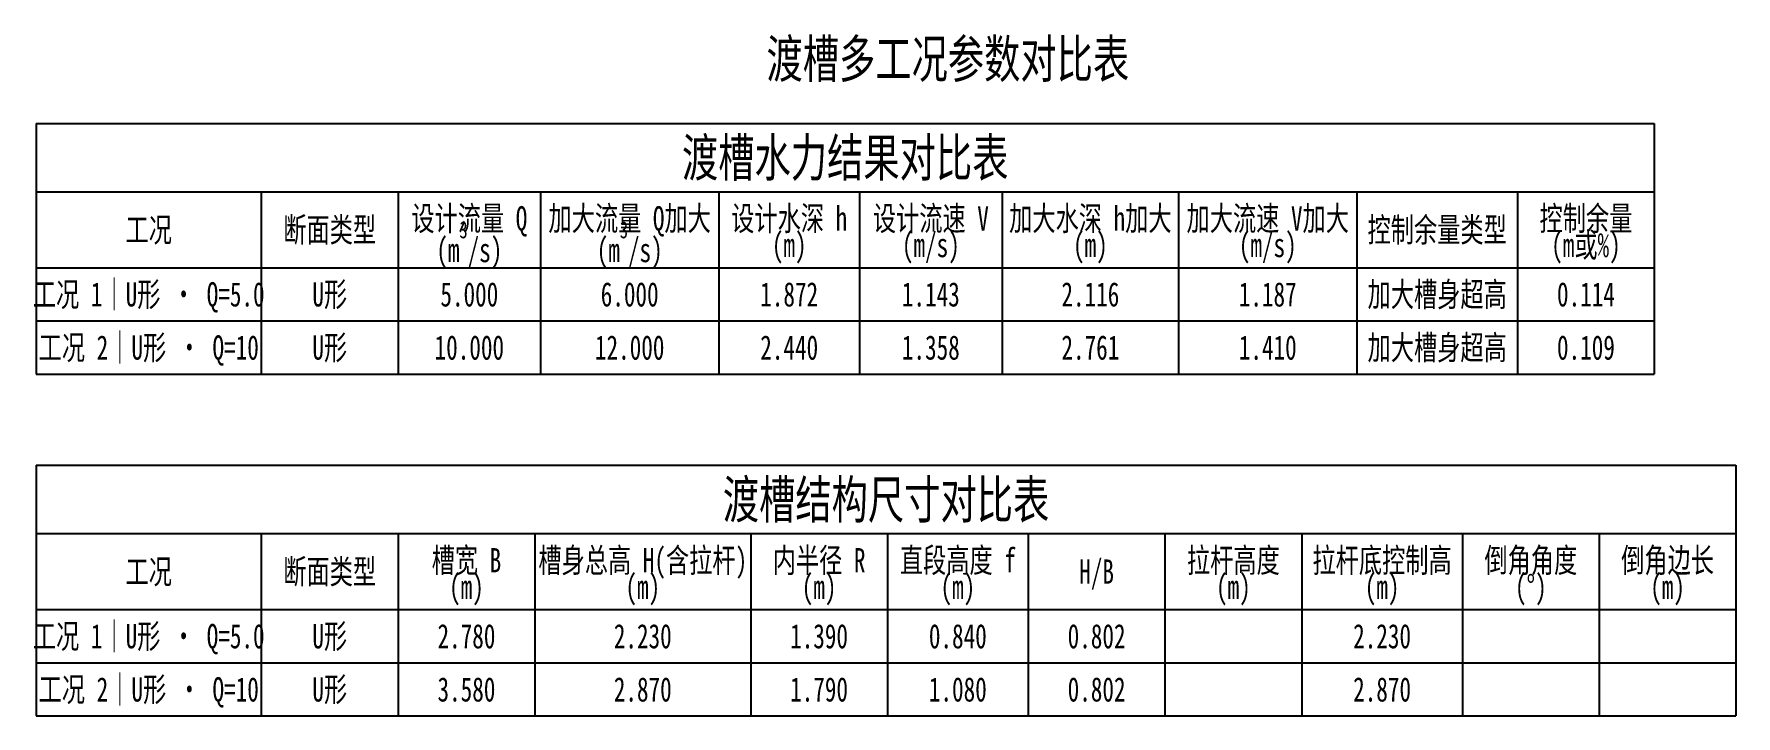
# Model space of a CAD drawing. Header units: millimetres. Extents: x 0 to 459, y -359 to 209.
# Drawn here: x -0.3 to 223.7, y -359.4 to -269.7 of the extents above.
import ezdxf
from ezdxf.enums import TextEntityAlignment as Align

# ---------------------------------------------------------------- set-up
doc = ezdxf.new("R2010")
doc.units = ezdxf.units.MM
doc.header["$LTSCALE"] = 5
doc.layers.add('参数文字', color=3, linetype='Continuous')
doc.styles.add('FANGSONG', font='仿宋_GB2312', dxfattribs={"width": 0.7})

msp = doc.modelspace()

# ---------------------------------------------------------------- linework, layer by layer
at = {"layer": '参数文字'}
for p, q in [((0, -281.45), (212.9888, -281.45)), ((0, -281.45), (0, -314.45)), ((212.9888, -281.45), (212.9888, -314.45)), ((0, -290.45), (212.9888, -290.45)), ((29.6416, -290.45), (29.6416, -314.45)), ((47.6416, -290.45), (47.6416, -314.45)), ((66.3968, -290.45), (66.3968, -314.45)), ((89.856, -290.45), (89.856, -314.45)), ((108.3872, -290.45), (108.3872, -314.45)), ((127.1424, -290.45), (127.1424, -314.45)), ((150.3776, -290.45), (150.3776, -314.45)), ((173.8368, -290.45), (173.8368, -314.45)), ((194.9888, -290.45), (194.9888, -314.45)), ((0, -300.45), (212.9888, -300.45)), ((0, -307.45), (212.9888, -307.45)), ((0, -314.45), (212.9888, -314.45)), ((0, -326.45), (223.7344, -326.45)), ((0, -326.45), (0, -359.45)), ((223.7344, -326.45), (223.7344, -359.45)), ((0, -335.45), (223.7344, -335.45)), ((29.6416, -335.45), (29.6416, -359.45)), ((47.6416, -335.45), (47.6416, -359.45)), ((65.6416, -335.45), (65.6416, -359.45)), ((94.0512, -335.45), (94.0512, -359.45)), ((112.0512, -335.45), (112.0512, -359.45)), ((130.5824, -335.45), (130.5824, -359.45)), ((148.5824, -335.45), (148.5824, -359.45)), ((166.5824, -335.45), (166.5824, -359.45)), ((187.7344, -335.45), (187.7344, -359.45)), ((205.7344, -335.45), (205.7344, -359.45)), ((0, -345.45), (223.7344, -345.45)), ((0, -352.45), (223.7344, -352.45)), ((0, -359.45), (223.7344, -359.45))]:
    msp.add_line(p, q, dxfattribs=at)

# ---------------------------------------------------------------- texts
at = {"layer": '参数文字', "style": 'FANGSONG', "width": 0.7}
for s, height, p in [('渡槽多工况参数对比表', 5, (120, -272.95)), ('渡槽水力结果对比表', 5, (106.4944, -285.95)), ('断面类型', 3.2, (38.6416, -295.45)), ('设计流量 Q', 3.2, (57.0192, -293.95)), ('加大流量 Q加大', 3.2, (78.1264, -293.95)), ('设计水深 h', 3.2, (99.1216, -293.95)), ('设计流速 V', 3.2, (117.7648, -293.95)), ('加大水深 h加大', 3.2, (138.76, -293.95)), ('加大流速 V加大', 3.2, (162.1072, -293.95)), ('控制余量类型', 3.2, (184.4128, -295.45)), ('控制余量', 3.2, (203.9888, -293.95)), ('工况', 3.2, (14.8208, -295.45)), ('(m)', 3.2, (99.1216, -297.45)), ('(m/s)', 3.2, (117.7648, -297.45)), ('(m)', 3.2, (138.76, -297.45)), ('(m/s)', 3.2, (162.1072, -297.45)), ('(m或%)', 3.2, (203.9888, -297.45)), ('工况 1｜U形 · Q=5.0', 3.2, (14.8208, -303.95)), ('U形', 3.2, (38.6416, -303.95)), ('5.000', 3.2, (57.0192, -303.95)), ('6.000', 3.2, (78.1264, -303.95)), ('1.872', 3.2, (99.1216, -303.95)), ('1.143', 3.2, (117.7648, -303.95)), ('2.116', 3.2, (138.76, -303.95)), ('1.187', 3.2, (162.1072, -303.95)), ('加大槽身超高', 3.2, (184.4128, -303.95)), ('0.114', 3.2, (203.9888, -303.95)), ('工况 2｜U形 · Q=10', 3.2, (14.8208, -310.95)), ('U形', 3.2, (38.6416, -310.95)), ('加大槽身超高', 3.2, (184.4128, -310.95)), ('10.000', 3.2, (57.0192, -310.95)), ('12.000', 3.2, (78.1264, -310.95)), ('2.440', 3.2, (99.1216, -310.95)), ('1.358', 3.2, (117.7648, -310.95)), ('2.761', 3.2, (138.76, -310.95)), ('1.410', 3.2, (162.1072, -310.95)), ('0.109', 3.2, (203.9888, -310.95)), ('渡槽结构尺寸对比表', 5, (111.8672, -330.95)), ('槽宽 B', 3.2, (56.6416, -338.95)), ('槽身总高 H(含拉杆)', 3.2, (79.8464, -338.95)), ('内半径 R', 3.2, (103.0512, -338.95)), ('直段高度 f', 3.2, (121.3168, -338.95)), ('拉杆高度', 3.2, (157.5824, -338.95)), ('拉杆底控制高', 3.2, (177.1584, -338.95)), ('倒角角度', 3.2, (196.7344, -338.95)), ('倒角边长', 3.2, (214.7344, -338.95)), ('工况', 3.2, (14.8208, -340.45)), ('断面类型', 3.2, (38.6416, -340.45)), ('(m)', 3.2, (56.6416, -342.45)), ('(m)', 3.2, (79.8464, -342.45)), ('(m)', 3.2, (103.0512, -342.45)), ('(m)', 3.2, (121.3168, -342.45)), ('H/B', 3.2, (139.5824, -340.45)), ('(m)', 3.2, (157.5824, -342.45)), ('(m)', 3.2, (177.1584, -342.45)), ('(°)', 3.2, (196.7344, -342.45)), ('(m)', 3.2, (214.7344, -342.45)), ('工况 1｜U形 · Q=5.0', 3.2, (14.8208, -348.95)), ('U形', 3.2, (38.6416, -348.95)), ('2.780', 3.2, (56.6416, -348.95)), ('2.230', 3.2, (79.8464, -348.95)), ('1.390', 3.2, (103.0512, -348.95)), ('0.840', 3.2, (121.3168, -348.95)), ('0.802', 3.2, (139.5824, -348.95)), ('2.230', 3.2, (177.1584, -348.95)), ('工况 2｜U形 · Q=10', 3.2, (14.8208, -355.95)), ('U形', 3.2, (38.6416, -355.95)), ('3.580', 3.2, (56.6416, -355.95)), ('2.870', 3.2, (79.8464, -355.95)), ('1.790', 3.2, (103.0512, -355.95)), ('1.080', 3.2, (121.3168, -355.95)), ('0.802', 3.2, (139.5824, -355.95)), ('2.870', 3.2, (177.1584, -355.95))]:
    msp.add_text(s, height=height, dxfattribs=at).set_placement(p, align=Align.MIDDLE_CENTER)
at = {"layer": '参数文字', "char_height": 3.2, "attachment_point": 5, "style": 'FANGSONG'}
for insert in [(57.0192, -297.45), (78.1264, -297.45)]:
    msp.add_mtext('(m{\\H0.7x;\\S3^ ;}/s)', dxfattribs=dict(at, insert=insert))

doc.saveas('drawing.dxf')
